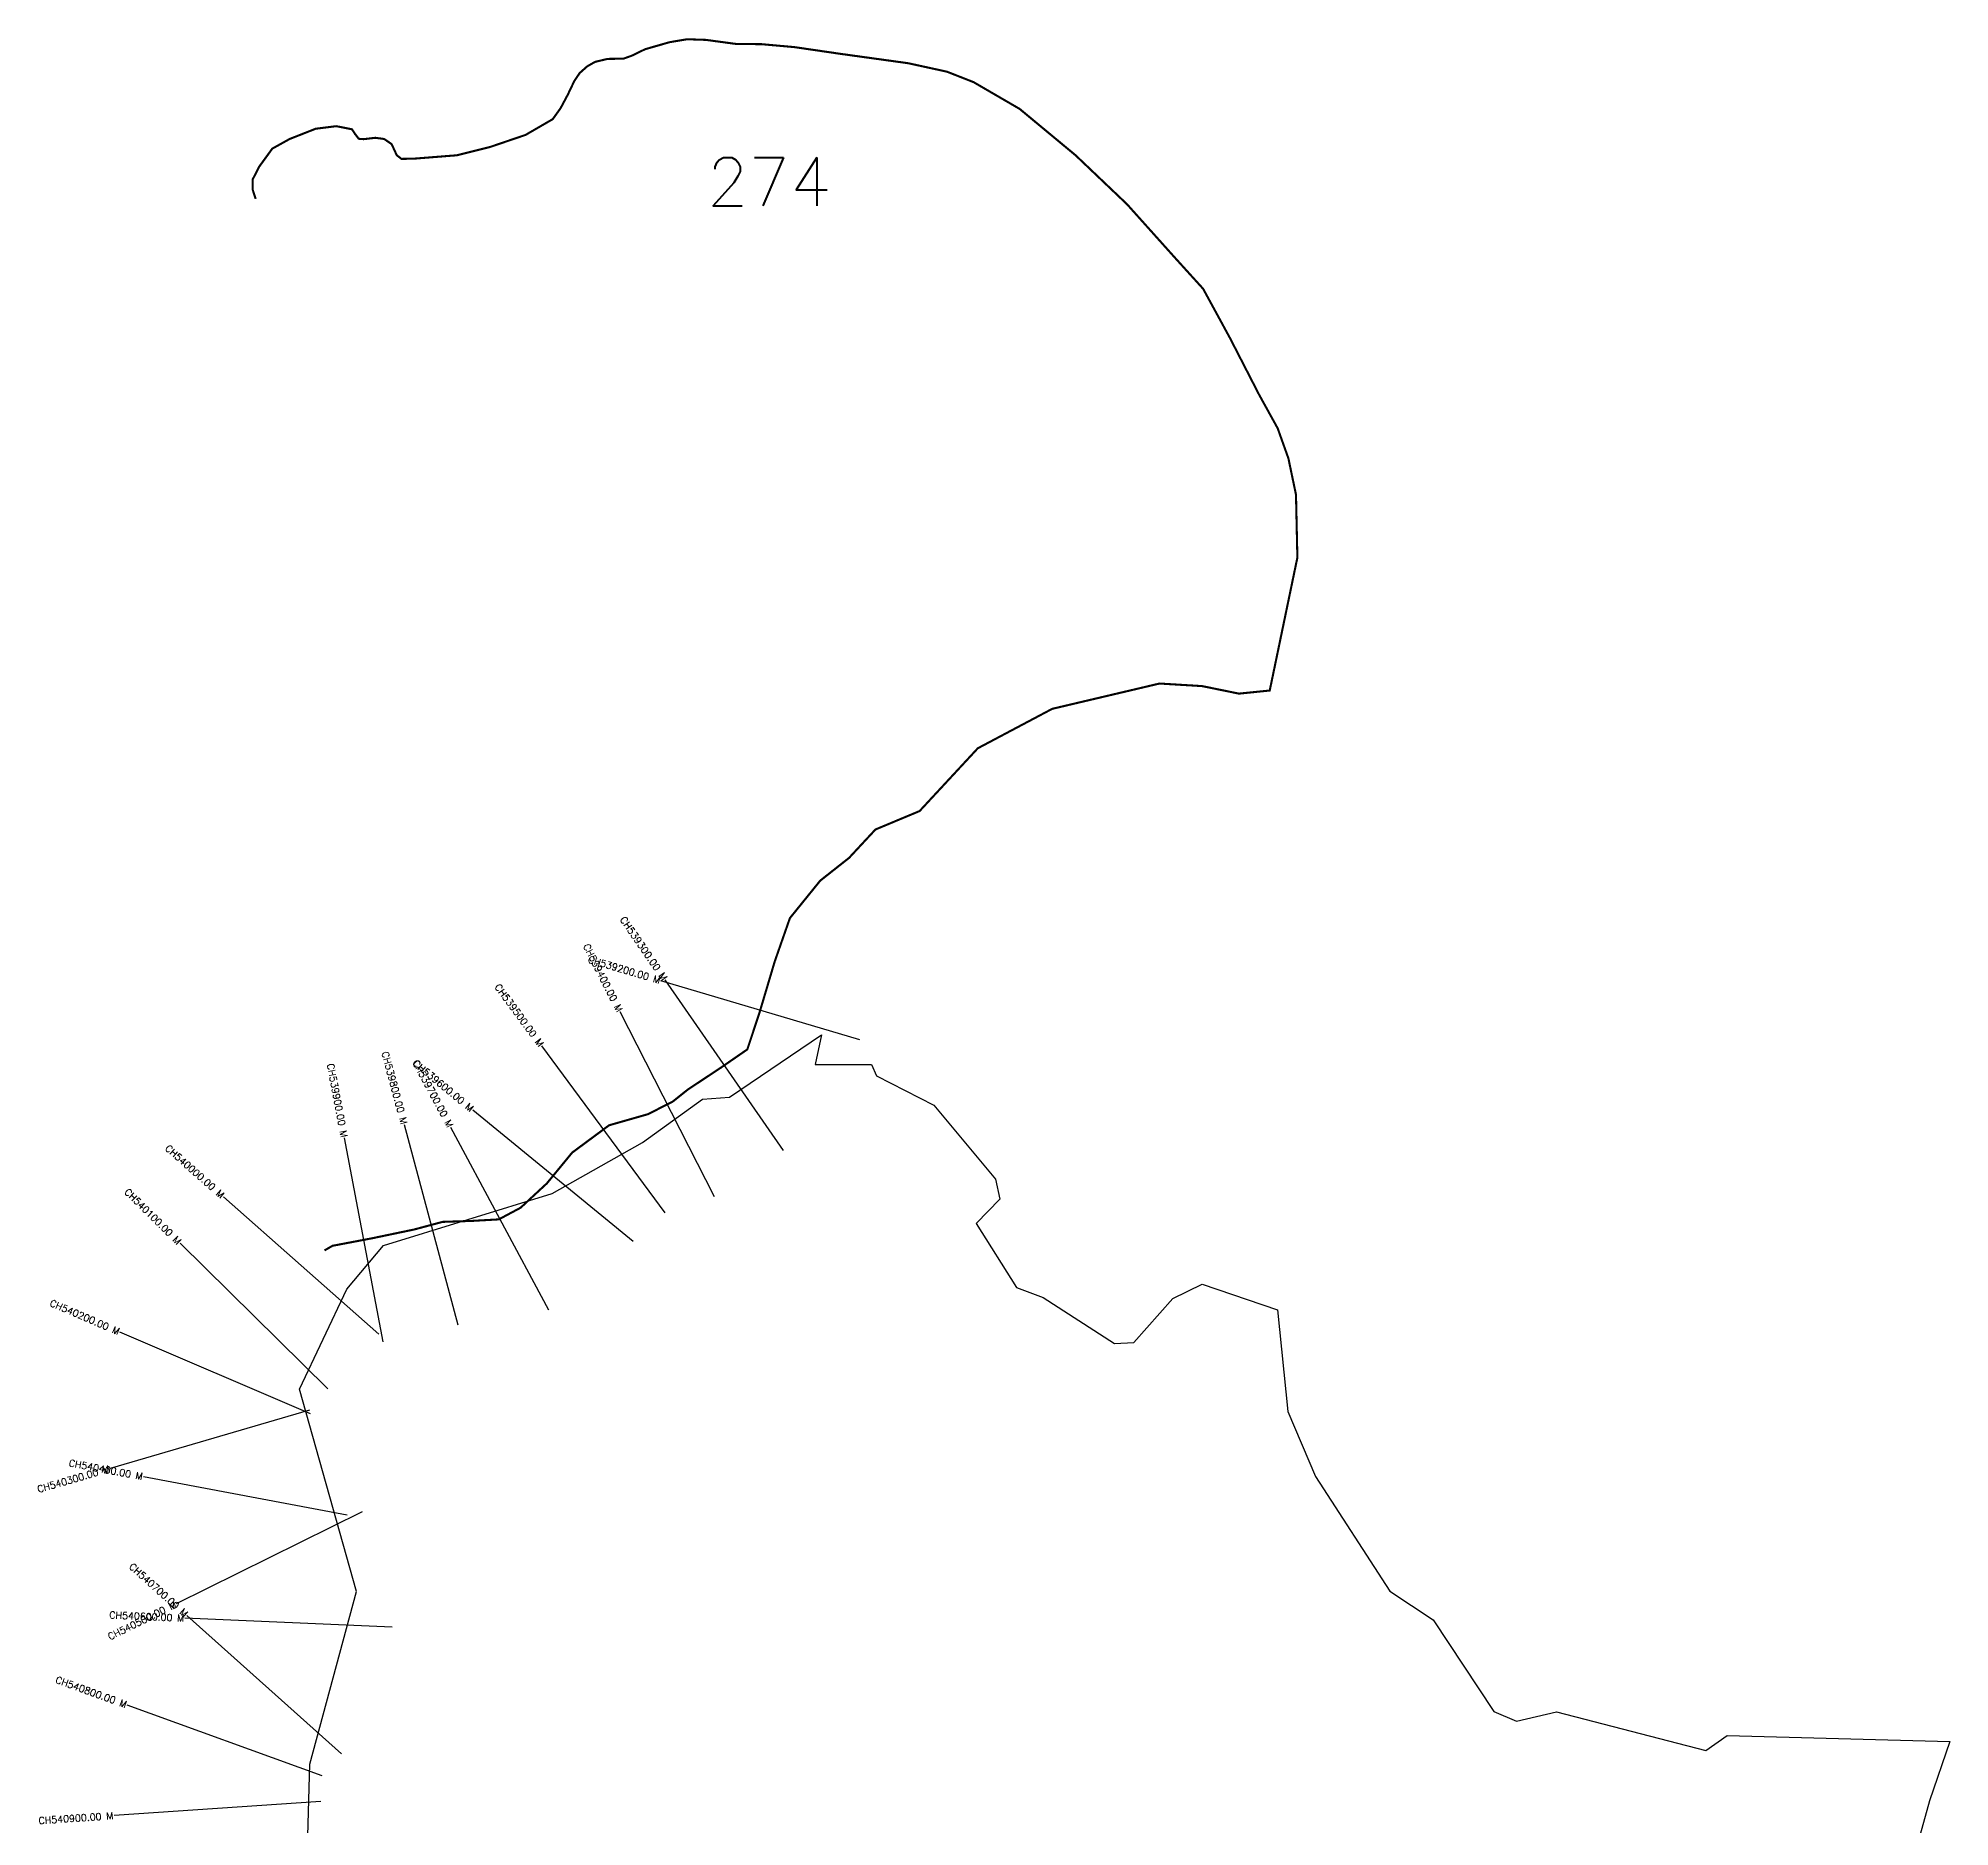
# Model space of a CAD drawing. Header units: metres. Extents: x 317204 to 320664, y 1863374 to 1869088.
# Drawn here: x 317204 to 319969, y 1866502 to 1869088 of the extents above; entities that cross this region are included whole.
import ezdxf
from ezdxf.enums import TextEntityAlignment as Align

# ---------------------------------------------------------------- set-up
doc = ezdxf.new("R2010")
doc.units = ezdxf.units.M
for name, color, linetype in [('CS', 134, 'Continuous'), ('CSMark', 6, 'Continuous'), ('NATURALLY PROTECTED', 3, 'Continuous'), ('village', 3, 'Continuous')]:
    doc.layers.add(name, color=color, linetype=linetype)
doc.styles.get("Standard").update_dxf_attribs({"font": 'simplex.shx'})

msp = doc.modelspace()

# ---------------------------------------------------------------- linework, layer by layer
at = {"color": 6, "flags": 128}
msp.add_lwpolyline([(318887.7, 1867286.6), (318997, 1867249.2)], dxfattribs=at)
at = {"layer": 'CS'}
for p, q in [((318392.5, 1867639.9), (318104.9, 1867725.4)), ((318282.1, 1867479.7), (318111.4, 1867726.4)), ((318182.6, 1867413), (318046.3, 1867680.3)), ((318111.2, 1867389.7), (317932.9, 1867631)), ((318065, 1867348), (317833.1, 1867538.3)), ((317811.6, 1867227.3), (317734.1, 1867517.1)), ((317942.7, 1867248.7), (317801.3, 1867513.3)), ((317703.2, 1867203.2), (317647.3, 1867497.9)), ((317696.9, 1867214.2), (317472.2, 1867412.8)), ((317623.3, 1867135.1), (317409.5, 1867345.6)), ((317598.3, 1867099.2), (317322.5, 1867217.1)), ((317596.5, 1867104.2), (317308.5, 1867020.1)), ((317651.2, 1866952.7), (317356.4, 1867008.1)), ((317673.1, 1866957.1), (317404.1, 1866824.4)), ((317716.3, 1866790.4), (317416.6, 1866803.4)), ((317642.9, 1866607.1), (317419.5, 1866807.4)), ((317615, 1866575.7), (317333, 1866677.9)), ((317613.3, 1866538.6), (317314, 1866518.1))]:
    msp.add_line(p, q, dxfattribs=at)
at = {"layer": 'NATURALLY PROTECTED', "const_width": 3, "flags": 128}
msp.add_lwpolyline([(317518.9, 1868856), (317514.7, 1868868.7), (317514.7, 1868884.4), (317523.8, 1868902.3), (317542.9, 1868928.6), (317568.1, 1868942.6), (317605.7, 1868957.4), (317635.4, 1868961.1), (317658.2, 1868956.6), (317662.5, 1868950), (317667.9, 1868942.9), (317675, 1868942.3), (317691.9, 1868944.3), (317704.7, 1868942.6), (317715.5, 1868935.2), (317723, 1868919), (317729.8, 1868913.8), (317747.5, 1868914.1), (317809.7, 1868919), (317858.5, 1868931.2), (317909.3, 1868948.5), (317948.5, 1868971.2), (317959.9, 1868987.1), (317970.4, 1869006.8), (317979.8, 1869026.5), (317987.5, 1869037.9), (317998.4, 1869047.6), (318009.8, 1869054.1), (318028, 1869058.4), (318050.8, 1869058.7), (318062.8, 1869063), (318082.2, 1869072.4), (318117.4, 1869082.5), (318143, 1869086.8), (318170.1, 1869085.9), (318214.6, 1869079.9), (318250.4, 1869079.7), (318298.3, 1869075.4), (318364.7, 1869065.7), (318462.9, 1869052.1), (318518.7, 1869039.9), (318557.2, 1869024.8), (318624, 1868986), (318704.8, 1868919), (318779.2, 1868848.2), (318848.4, 1868771), (318889.3, 1868725.9), (318927.9, 1868655.1), (318970.4, 1868572.5), (318997.1, 1868524.2), (319012.6, 1868480.8), (319023.6, 1868428.2), (319025.6, 1868337.2), (318985.6, 1868145), (318941.1, 1868140.5), (318887.7, 1868151.4), (318826.2, 1868155.1), (318671, 1868118.5), (318563.4, 1868061.5), (318479.2, 1867970.7), (318415.3, 1867944), (318377.2, 1867903), (318335.5, 1867870.1), (318291.6, 1867815.9), (318269.6, 1867753), (318247.6, 1867679.1), (318230, 1867626), (318191.9, 1867599.7), (318144.3, 1867568.2), (318122.3, 1867550.7), (318086.5, 1867532.4), (318030.1, 1867516.3), (317976.7, 1867476.8), (317940, 1867432.2), (317902, 1867397), (317870.5, 1867380.2), (317831.7, 1867378), (317789.2, 1867376.6), (317748.2, 1867365.6), (317687.9, 1867353), (317630, 1867342), (317618.4, 1867335.3)], dxfattribs=at)
at = {"layer": 'village', "color": 6}
for points in [[(317593.7, 1866471.2, 0), (317597.4, 1866592.3, 0), (317664.7, 1866842.2, 0), (317582.1, 1867134.5, 0), (317650.6, 1867279.2, 0), (317704, 1867342.4, 0), (317947.5, 1867417.7, 0), (318078.5, 1867491.3, 0), (318165.4, 1867554, 0), (318204, 1867557.1, 0), (318337.5, 1867647.3, 0), (318328.1, 1867604.2, 0), (318409.6, 1867604.4, 0), (318416.9, 1867587.7, 0), (318499.7, 1867545.3, 0), (318588.9, 1867438.2, 0), (318595.3, 1867409.2, 0), (318561.2, 1867374.4, 0), (318619.2, 1867281.8, 0), (318658.1, 1867267.2, 0), (318761.2, 1867200.9, 0), (318789, 1867202.3, 0), (318845.4, 1867265.8, 0), (318887.7, 1867286.6, 0)], [(318997, 1867249.2, 0), (319011.9, 1867102.2, 0), (319051.8, 1867008.5, 0), (319159.1, 1866842.5, 0), (319222, 1866801.2, 0), (319309.6, 1866668.5, 0), (319342.7, 1866654.4, 0), (319400.5, 1866668.3, 0), (319616.6, 1866612.2, 0), (319647.3, 1866633.9, 0), (319969.2, 1866625.1, 0), (319940.1, 1866539.5, 0), (319872.6, 1866296, 0), (319871.7, 1866189.5, 0), (319847.5, 1866153.3, 0), (319862.5, 1866100.4, 0)]]:
    msp.add_polyline3d(points, dxfattribs=at)

# ---------------------------------------------------------------- texts
at = {"insert": (318171.5, 1868915.7), "char_height": 70, "attachment_point": 1}
msp.add_mtext_dynamic_manual_height_columns('274', width=95.172, gutter_width=1, heights=[0], dxfattribs=at)
at = {"layer": 'CSMark'}
for s, rotation, p in [('CH539300.00 M', 304.6767, (318110.9, 1867727.3)), ('CH539400.00 M', 297.0156, (318045.8, 1867681.2)), ('CH539200.00 M', 343.4465, (318104, 1867725.7)), ('CH539500.00 M', 306.4728, (317932.3, 1867631.8)), ('CH539800.00 M', 284.9853, (317733.8, 1867518)), ('CH539900.00 M', 280.7435, (317647.1, 1867498.9)), ('CH539700.00 M', 298.1253, (317800.8, 1867514.2)), ('CH539600.00 M', 320.64, (317832.3, 1867538.9)), ('CH540000.00 M', 318.5252, (317471.4, 1867413.5)), ('CH540100.00 M', 315.4535, (317408.8, 1867346.3)), ('CH540200.00 M', 336.8442, (317321.6, 1867217.5)), ('CH540400.00 M', 349.3718, (317355.4, 1867008.3)), ('CH540300.00 M', 16.2707, (317307.5, 1867019.9)), ('CH540700.00 M', 318.1246, (317418.8, 1866808)), ('CH540500.00 M', 26.2572, (317403.2, 1866824)), ('CH540600.00 M', 357.5077, (317415.6, 1866803.5)), ('CH540800.00 M', 340.083, (317332, 1866678.2)), ('CH540900.00 M', 3.9145, (317313, 1866518))]:
    msp.add_text(s, height=10, rotation=rotation, dxfattribs=at).set_placement(p, align=Align.MIDDLE_RIGHT)

doc.saveas('drawing.dxf')
